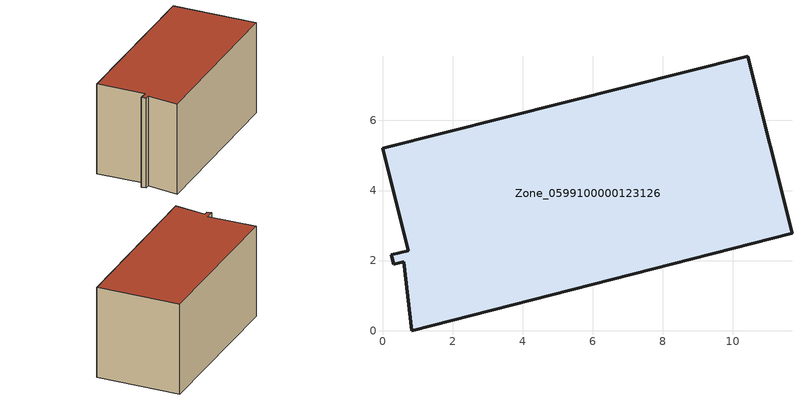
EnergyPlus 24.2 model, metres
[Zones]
Zone_0599100000123126
 floor ground (C_G): 10.42,7.83 11.69,2.78 0.84,0 0.6,1.96 0.33,1.89 0.26,2.17 0.73,2.28 0,5.21 z0
 wall outside (C_F): 0.26,2.17 0.33,1.89 0.6,1.96 0.84,0 11.69,2.78 10.42,7.83 0,5.21 0.73,2.28 0.26,2.17 z0:5.77
 roof outside (C_R): 10.42,7.83 0,5.21 0.73,2.28 0.26,2.17 0.33,1.89 0.6,1.96 0.84,0 11.69,2.78 z5.77
[BUILDING]
Pand.0599100000123126: North Axis=0; Terrain=City; Loads Convergence Tolerance Value=0.04; Temperature Convergence Tolerance Value=0.4; Solar Distribution=FullExterior; Maximum Number of Warmup Days=25; Minimum Number of Warmup Days=1
[Site:Location]
Rotterdam.The.Hague.AP_ZH_NLD Design_Conditions: Latitude=51.96; Longitude=4.45; Time Zone=1; Elevation=-4.5
[SITE:GROUNDTEMPERATURE:BUILDINGSURFACE]
18, 18, 18, 18, 18, 18, 18, 18, 18, 18, 18, 18
[MATERIAL] Thermal Absorptance=0.9; Solar Absorptance=0.7; Visible Absorptance=0.7
Name | Roughness | Thickness | Conductivity | Density | Specific Heat
G.TI.1992-2005 | MediumSmooth | 0.15 | 0.06 | 540 | 1210
F.TI.1992-2005 | Rough | 0.3 | 0.12 | 1920 | 840
R.TI.1992-2005 | MediumRough | 0.2 | 0.08 | 1500 | 1000
[CONSTRUCTION]
C_G: G.TI.1992-2005
C_F: F.TI.1992-2005
C_R: R.TI.1992-2005
[ZONE]
Zone_0599100000123126: Type=1; Multiplier=1; Ceiling Height=Autocalculate; Volume=Autocalculate; Floor Area=autocalculate; Part of Total Floor Area=Yes
[ZONEINFILTRATION:DESIGNFLOWRATE]
Infil_Zone_0599100000123126: Zone or ZoneList or Space or SpaceList=Zone_0599100000123126; Schedule=AlwaysOn; Design Flow Rate Calculation Method=Flow/Area; Flow Rate per Floor Area=0.0015; Constant Term Coefficient=1; Temperature Term Coefficient=0; Velocity Term Coefficient=0; Velocity Squared Term Coefficient=0
[HVACTEMPLATE:ZONE:IDEALLOADSAIRSYSTEM]
Zone_0599100000123126: Maximum Heating Supply Air Temperature=50; Minimum Cooling Supply Air Temperature=13; Maximum Heating Supply Air Humidity Ratio=0.0156; Minimum Cooling Supply Air Humidity Ratio=0.0077; Heating Limit=NoLimit; Cooling Limit=NoLimit; Dehumidification Control Type=ConstantSensibleHeatRatio; Cooling Sensible Heat Ratio=0.7; Dehumidification Setpoint=60; Humidification Control Type=None; Humidification Setpoint=30; Outdoor Air Method=None; Outdoor Air Flow Rate per Person=0.00944; Outdoor Air Flow Rate per Zone Floor Area=0; Outdoor Air Flow Rate per Zone=0; Demand Controlled Ventilation Type=None; Outdoor Air Economizer Type=NoEconomizer; Heat Recovery Type=None; Sensible Heat Recovery Effectiveness=0.7; Latent Heat Recovery Effectiveness=0.65
[ZONECONTROL:THERMOSTAT]
ThermostatControl_Zone_0599100000123126: Zone or ZoneList=Zone_0599100000123126; Control Type Schedule=DualSetpointControlType; Control 1=Thermostat_Zone_0599100000123126; Temperature Difference Between Cutout And Setpoint=0
[THERMOSTATSETPOINT:DUALSETPOINT]
Thermostat_Zone_0599100000123126: Heating Setpoint Temperature Schedule=HeatingSetpoint_Zone_0599100000123126; Cooling Setpoint Temperature Schedule=CoolingSetpoint_Zone_0599100000123126
[SCHEDULE:COMPACT]
HeatingSetpoint_Zone_0599100000123126: Through: 12/31, For: AllDays, Until: 24:00, 21
CoolingSetpoint_Zone_0599100000123126: Through: 12/31, For: AllDays, Until: 24:00, 24
DualSetpointControlType: Through: 12/31, For: AllDays, Until: 24:00, 4
AlwaysOn: Through: 12/31, For: AllDays, Until: 24:00, 1
